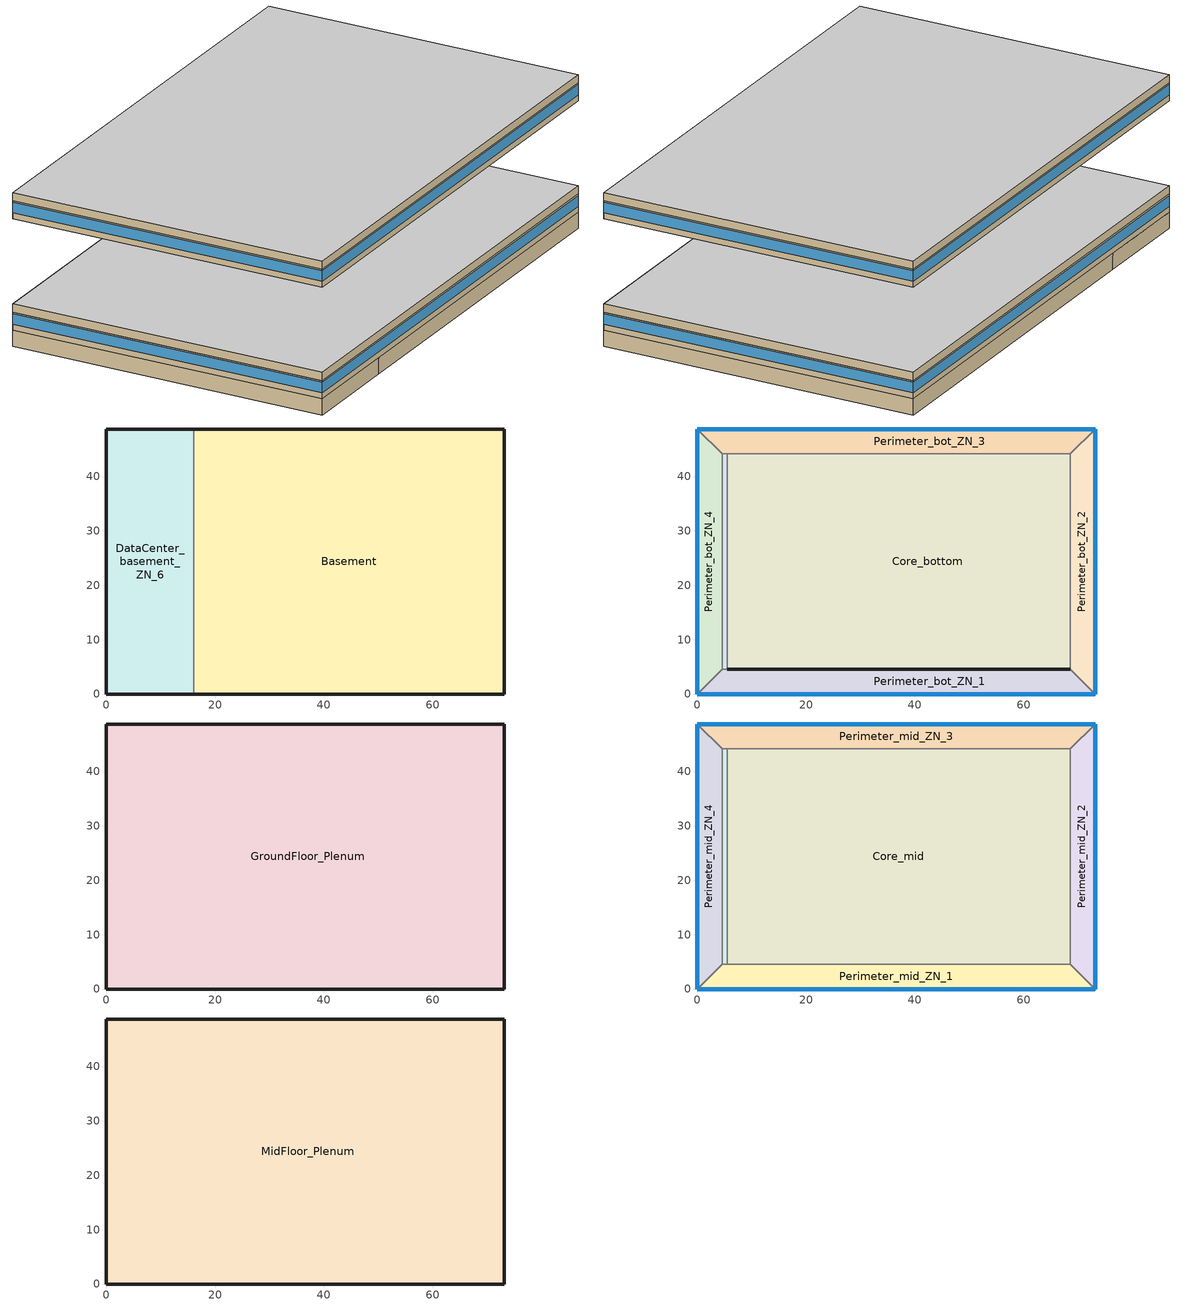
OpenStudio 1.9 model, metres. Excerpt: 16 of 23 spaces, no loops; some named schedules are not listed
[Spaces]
Basement
 floor ground (Basement Floor construction): 73.11,48.74 73.11,0 16.08,0 16.08,48.74 z-2.44
 wall ground (Basement Wall construction): 16.08,0 73.11,0 73.11,48.74 16.08,48.74 z-2.44:0
 wall to DataCenter_basement_ZN_6: 16.08,48.74 16.08,0 z-2.44:0
DataCenter_basement_ZN_6
 floor ground (Basement Floor construction): 16.08,48.74 16.08,0 0,0 0,48.74 z-2.44
 wall ground (Basement Wall construction): 16.08,48.74 0,48.74 0,0 16.08,0 z-2.44:0
Core_bottom
 floor to DataCenter_basement_ZN_6: 16.08,44.16 16.08,4.57 5.49,4.57 5.49,44.16 z0
 floor to Basement: 68.53,44.16 68.53,4.57 16.08,4.57 16.08,44.16 z0
 wall outside: 5.49,4.57 68.53,4.57 z0:2.74
 wall to DataCenter_bot_ZN_6: 5.49,44.16 5.49,4.57 z0:2.74
 wall to Perimeter_bot_ZN_2: 68.53,4.57 68.53,44.16 z0:2.74
 wall to Perimeter_bot_ZN_3: 68.53,44.16 5.49,44.16 z0:2.74
Perimeter_bot_ZN_3
 floor to Basement: 73.11,48.74 68.53,44.16 16.08,44.16 16.08,48.74 z0
 floor to DataCenter_basement_ZN_6: 16.08,48.74 16.08,44.16 4.57,44.16 0,48.74 z0
 wall outside: 73.11,48.74 0,48.74 z0:2.74
 wall to Perimeter_bot_ZN_4: 0,48.74 4.57,44.16 z0:2.74
 wall to Perimeter_bot_ZN_2: 68.53,44.16 73.11,48.74 z0:2.74
 wall to DataCenter_bot_ZN_6: 4.57,44.16 5.49,44.16 z0:2.74
 window: 73.11,48.74 0,48.74 z0.91:2.5
Perimeter_bot_ZN_1
 floor to DataCenter_basement_ZN_6: 16.08,4.57 16.08,0 0,0 4.57,4.57 z0
 floor to Basement: 68.53,4.57 73.11,0 16.08,0 16.08,4.57 z0
 wall outside: 0,0 73.11,0 z0:2.74
 wall to Perimeter_bot_ZN_4: 4.57,4.57 0,0 z0:2.74
 wall to Core_top: 68.53,4.57 5.49,4.57 z0:2.74
 wall to DataCenter_bot_ZN_6: 5.49,4.57 4.57,4.57 z0:2.74
 wall to Perimeter_bot_ZN_2: 73.11,0 68.53,4.57 z0:2.74
 window: 0,0 73.11,0 z0.91:2.5
Perimeter_bot_ZN_2
 floor to Basement: 73.11,48.74 73.11,0 68.53,4.57 68.53,44.16 z0
 wall outside: 73.11,0 73.11,48.74 z0:2.74
 window: 73.11,0 73.11,48.74 z0.91:2.5
Perimeter_bot_ZN_4
 floor to DataCenter_basement_ZN_6: 0,48.74 4.57,44.16 4.57,4.57 0,0 z0
 wall outside: 0,48.74 0,0 z0:2.74
 wall to DataCenter_bot_ZN_6: 4.57,4.57 4.57,44.16 z0:2.74
 window: 0,48.74 0,0 z0.91:2.5
DataCenter_bot_ZN_6
 floor to DataCenter_basement_ZN_6: 5.49,44.16 5.49,4.57 4.57,4.57 4.57,44.16 z0
GroundFloor_Plenum
 floor to Perimeter_bot_ZN_4: 0,48.74 4.57,44.16 4.57,4.57 0,0 z2.74
 floor to Perimeter_bot_ZN_2: 68.53,4.57 68.53,44.16 73.11,48.74 73.11,0 z2.74
 floor to Perimeter_bot_ZN_1: 0,0 4.57,4.57 68.53,4.57 73.11,0 z2.74
 floor to Perimeter_bot_ZN_3: 4.57,44.16 0,48.74 73.11,48.74 68.53,44.16 z2.74
 floor to Core_bottom: 5.49,4.57 5.49,44.16 68.53,44.16 68.53,4.57 z2.74
 floor to DataCenter_bot_ZN_6: 4.57,4.57 4.57,44.16 5.49,44.16 5.49,4.57 z2.74
 wall outside: 73.11,0 73.11,48.74 0,48.74 0,0 73.11,0 z2.74:3.96
 ceiling adiabatic (Floor Adiabatic construction): 73.11,0 73.11,48.74 0,48.74 0,0 z3.96
Perimeter_mid_ZN_2
 floor adiabatic (Floor Adiabatic construction): 73.11,48.74 73.11,0 68.53,4.57 68.53,44.16 z16.77
 wall outside: 73.11,0 73.11,48.74 z16.77:19.51
 wall to Perimeter_mid_ZN_3: 73.11,48.74 68.53,44.16 z16.77:19.51
 wall to Perimeter_mid_ZN_1: 68.53,4.57 73.11,0 z16.77:19.51
 wall to Core_mid: 68.53,44.16 68.53,4.57 z16.77:19.51
 window: 73.11,0 73.11,48.74 z17.68:19.27
Perimeter_mid_ZN_1
 floor adiabatic (Floor Adiabatic construction): 68.53,4.57 73.11,0 0,0 4.57,4.57 z16.77
 wall outside: 0,0 73.11,0 z16.77:19.51
 wall to Perimeter_mid_ZN_4: 4.57,4.57 0,0 z16.77:19.51
 wall to DataCenter_mid_ZN_6: 5.49,4.57 4.57,4.57 z16.77:19.51
 wall to Core_mid: 68.53,4.57 5.49,4.57 z16.77:19.51
 window: 0,0 73.11,0 z17.68:19.27
DataCenter_mid_ZN_6
 floor adiabatic (Floor Adiabatic construction): 5.49,44.16 5.49,4.57 4.57,4.57 4.57,44.16 z16.77
 wall to Perimeter_mid_ZN_4: 4.57,44.16 4.57,4.57 z16.77:19.51
 wall to Core_mid: 5.49,4.57 5.49,44.16 z16.77:19.51
 wall to Perimeter_mid_ZN_3: 5.49,44.16 4.57,44.16 z16.77:19.51
Core_mid
 floor adiabatic (Floor Adiabatic construction): 68.53,44.16 68.53,4.57 5.49,4.57 5.49,44.16 z16.77
 wall to Perimeter_mid_ZN_3: 68.53,44.16 5.49,44.16 z16.77:19.51
Perimeter_mid_ZN_3
 floor adiabatic (Floor Adiabatic construction): 73.11,48.74 68.53,44.16 4.57,44.16 0,48.74 z16.77
 wall outside: 73.11,48.74 0,48.74 z16.77:19.51
 wall to Perimeter_mid_ZN_4: 0,48.74 4.57,44.16 z16.77:19.51
 window: 73.11,48.74 0,48.74 z17.68:19.27
Perimeter_mid_ZN_4
 floor adiabatic (Floor Adiabatic construction): 0,48.74 4.57,44.16 4.57,4.57 0,0 z16.77
 wall outside: 0,48.74 0,0 z16.77:19.51
 window: 0,48.74 0,0 z17.68:19.27
MidFloor_Plenum
 floor to Perimeter_mid_ZN_1: 0,0 4.57,4.57 68.53,4.57 73.11,0 z19.51
 floor to DataCenter_mid_ZN_6: 4.57,4.57 4.57,44.16 5.49,44.16 5.49,4.57 z19.51
 floor to Perimeter_mid_ZN_2: 68.53,4.57 68.53,44.16 73.11,48.74 73.11,0 z19.51
 floor to Perimeter_mid_ZN_4: 0,48.74 4.57,44.16 4.57,4.57 0,0 z19.51
 floor to Core_mid: 5.49,4.57 5.49,44.16 68.53,44.16 68.53,4.57 z19.51
 floor to Perimeter_mid_ZN_3: 4.57,44.16 0,48.74 73.11,48.74 68.53,44.16 z19.51
 wall outside: 73.11,48.74 0,48.74 0,0 73.11,0 73.11,48.74 z19.51:20.73
 ceiling adiabatic (Floor Adiabatic construction): 73.11,0 73.11,48.74 0,48.74 0,0 z20.73
[Building]
90.1-2010-LargeOffice-ASHRAE 169-2006-2A created: 2015-12-17 15:28:04 -0700: North Axis {deg}=0; Default Construction Set=90.1-2010 - Office - ASHRAE 169-2006-2A
[Site]
Houston Bush Intercontinental_TX_USA: Latitude {deg}=30; Longitude {deg}=-95.37; Time Zone {hr}=-6; Elevation {m}=29
[Site:GroundTemperature:BuildingSurface]
19.527, 19.502, 19.536, 19.598, 20.002, 21.64, 22.225, 22.375, 21.449, 20.121, 19.802, 19.633
[Site:WaterMainsTemperature]
Calculation Method=Correlation; Annual Average Outdoor Air Temperature {C}=20.3167; Maximum Difference In Monthly Average Outdoor Air Temperatures {deltaC}=17.8
[SizingPeriod:DesignDay] Barometric Pressure {Pa}=100977; Sky Clearness=0; Rain Indicator=0; Snow Indicator=0; Day of Month=21; Daylight Saving Time Indicator=0; Humidity Indicating Type=Wetbulb; Dry-Bulb Temperature Range Modifier Type=DefaultMultipliers
Name | Maximum Dry-Bulb Temperature {C} | Daily Dry-Bulb Temperature Range {deltaC} | Humidity Indicating Conditions at Maximum Dry-Bulb {BasedOnField A3} | Wind Speed {m/s} | Wind Direction {deg} | Month | Day Type | Solar Model Indicator | ASHRAE Taub | ASHRAE Taud
Houston Bush Intercontinental Ann Htg 99.6% Condns DB | -1.6 | 0 | -1.6 | 2.8 | 0 | 1 | WinterDesignDay | ASHRAEClearSky
Houston Bush Intercontinental Ann Clg .4% Condns DB=>MWB | 36 | 10.1 | 24.8 | 3.5 | 170 | 7 | SummerDesignDay | ASHRAETau | 0.499 | 1.97
[Material:NoMass] Thermal Absorptance=0.9; Solar Absorptance=0.7
Name | Roughness | Thermal Resistance {m2-K/W} | Visible Absorptance
CP02 CARPET PAD | VeryRough | 0.21648 | 0.8
Nonres_Floor_Insulation | MediumSmooth | 2.88292 | 0.7
Typical Insulation R-6.78 | Smooth | 1.19347 | 0.7
Typical Carpet Pad | Smooth | 0.21648 | 0.8
Typical Insulation R-5.89 | Smooth | 1.03652 | 0.7
Typical Insulation R-19.72 | Smooth | 3.4722 | 0.7
Typical Insulation R-0.58 | Smooth | 0.101875 | 0.7
Typical Insulation | Smooth | 0.0282222 | 0.7
[Material]
Name | Roughness | Thickness {m} | Conductivity {W/m-K} | Density {kg/m3} | Specific Heat {J/kg-K} | Thermal Absorptance | Solar Absorptance | Visible Absorptance
100mm Normalweight concrete floor | MediumSmooth | 0.1016 | 2.31 | 2322 | 832
G01 13mm gypsum board | Smooth | 0.0127 | 0.16 | 800 | 1090 | 0.9 | 0.7 | 0.5
M10 200mm concrete block basement wall | MediumRough | 0.2032 | 1.326 | 1842 | 912
4 in. Normalweight Concrete Floor | MediumRough | 0.1016 | 2.31 | 2322 | 832 | 0.9 | 0.7 | 0.7
25mm Stucco | Smooth | 0.0254 | 0.72 | 1856 | 840 | 0.9 | 0.7 | 0.7
5/8 in. Gypsum Board | MediumSmooth | 0.0159 | 0.16 | 800 | 1090 | 0.9 | 0.7 | 0.7
Roof Membrane - Highly Reflective | VeryRough | 0.0095 | 0.16 | 1121.29 | 1460 | 0.75 | 0.45 | 0.7
Metal Roof Surface; F08 Metal surface | Smooth | 0.0008 | 45.28 | 7824 | 500 | 0.9 | 0.7 | 0.7
6 in. Normalweight Concrete Floor | MediumRough | 0.1524 | 2.31 | 2322 | 832 | 0.9 | 0.7 | 0.7
8 in. Concrete Block Basement Wall | MediumRough | 0.2032 | 1.326 | 1842 | 912 | 0.9 | 0.7 | 0.7
G05 25mm wood | MediumSmooth | 0.0254 | 0.15 | 608 | 1630 | 0.9 | 0.5 | 0.5
Std Wood 6inch | MediumSmooth | 0.15 | 0.12 | 540 | 1210 | 0.9 | 0.7 | 0.7
[Construction]
Floor Adiabatic construction: CP02 CARPET PAD, 100mm Normalweight concrete floor, Nonres_Floor_Insulation
Basement Wall construction: M10 200mm concrete block basement wall
Basement Floor construction: M10 200mm concrete block basement wall, CP02 CARPET PAD
Typical Insulated Exterior Mass Floor R-9.35: Typical Insulation R-6.78, 4 in. Normalweight Concrete Floor, Typical Carpet Pad
Typical Insulated Steel Framed Exterior Wall R-8.06: 25mm Stucco, 5/8 in. Gypsum Board, Typical Insulation R-5.89, 5/8 in. Gypsum Board
Typical IEAD Roof - Highly Reflective R-20.83: Roof Membrane - Highly Reflective, Typical Insulation R-19.72, Metal Roof Surface
Typical Interior Floor: 100mm Normalweight concrete floor, CP02 CARPET PAD
Typical Interior Wall: G01 13mm gypsum board, G01 13mm gypsum board
Typical Interior Ceiling: CP02 CARPET PAD, 100mm Normalweight concrete floor
Typical Insulated Carpeted 6in Slab Floor: 6 in. Normalweight Concrete Floor, Typical Carpet Pad
Typical Insulated Basement Mass Wall: 8 in. Concrete Block Basement Wall
U 0.72 SHGC 0.25 Sgl Ref-B-M Tint 6mm: REF B TINT MID 6MM
Typical Insulated Metal Door R-1.43: F08 Metal surface, Typical Insulation R-0.58
Typical Overhead Door: Typical Insulation
U 1.98 SHGC 0.36 Sgl Ref-B-H Clr 6mm: REF B CLEAR HI 6MM
Typical Interior Window: Clear 3mm
Typical Interior Door; Typical Interior Partition: G05 25mm wood
InteriorFurnishings: Std Wood 6inch
[DefaultConstructionSet]
90.1-2010 - Office - ASHRAE 169-2006-2A: Default Exterior Surface Constructions=Default Surface Constructions 1; Default Interior Surface Constructions=Default Surface Constructions 2; Default Ground Contact Surface Constructions=Default Surface Constructions 3; Default Exterior SubSurface Constructions=Default Sub Surface Constructions 1; Default Interior SubSurface Constructions=Default Sub Surface Constructions 2; Interior Partition Construction=Typical Interior Partition
[DefaultSurfaceConstructions]
Name | Floor Construction | Wall Construction | Roof Ceiling Construction
Default Surface Constructions 1 | Typical Insulated Exterior Mass Floor R-9.35 | Typical Insulated Steel Framed Exterior Wall R-8.06 | Typical IEAD Roof - Highly Reflective R-20.83
Default Surface Constructions 2 | Typical Interior Floor | Typical Interior Wall | Typical Interior Ceiling
Default Surface Constructions 3 | Typical Insulated Carpeted 6in Slab Floor | Typical Insulated Basement Mass Wall
[DefaultSubSurfaceConstructions]
Name | Fixed Window Construction | Operable Window Construction | Door Construction | Overhead Door Construction | Skylight Construction | Tubular Daylight Dome Construction | Tubular Daylight Diffuser Construction
Default Sub Surface Constructions 1 | U 0.72 SHGC 0.25 Sgl Ref-B-M Tint 6mm | U 0.72 SHGC 0.25 Sgl Ref-B-M Tint 6mm | Typical Insulated Metal Door R-1.43 | Typical Overhead Door | U 1.98 SHGC 0.36 Sgl Ref-B-H Clr 6mm | Typical Interior Window | Typical Interior Window
Default Sub Surface Constructions 2 | Typical Interior Window | Typical Interior Window | Typical Interior Door
[WindowMaterial:Glazing] Optical Data Type=SpectralAverage; Infrared Transmittance at Normal Incidence=0; Front Side Infrared Hemispherical Emissivity=0.84; Conductivity {W/m-K}=0.9; Dirt Correction Factor for Solar and Visible Transmittance=1; Solar Diffusing=No
Name | Thickness {m} | Solar Transmittance at Normal Incidence | Front Side Solar Reflectance at Normal Incidence | Back Side Solar Reflectance at Normal Incidence | Visible Transmittance at Normal Incidence | Front Side Visible Reflectance at Normal Incidence | Back Side Visible Reflectance at Normal Incidence | Back Side Infrared Hemispherical Emissivity
REF B TINT MID 6MM | 0.006 | 0.1 | 0.11 | 0.41 | 0.13 | 0.1 | 0.32 | 0.45
REF B CLEAR HI 6MM | 0.006 | 0.24 | 0.16 | 0.32 | 0.3 | 0.16 | 0.29 | 0.6
Clear 3mm | 0.003 | 0.837 | 0.075 | 0.075 | 0.898 | 0.081 | 0.081 | 0.84
[Space]
Name | Space Type | Thermal Zone | Part of Total Floor Area
Core_mid | 90.1-2010 - Office - WholeBuilding - Lg Office | Core_mid ZN | Yes
Perimeter_mid_ZN_2 | 90.1-2010 - Office - WholeBuilding - Lg Office | Perimeter_mid_ZN_2 ZN | Yes
Perimeter_mid_ZN_1 | 90.1-2010 - Office - WholeBuilding - Lg Office | Perimeter_mid_ZN_1 ZN | Yes
MidFloor_Plenum |  | MidFloor_Plenum ZN | No
DataCenter_mid_ZN_6 | 90.1-2010 - Office - WholeBuilding - Lg Office | DataCenter_mid_ZN_6 ZN
Core_bottom | 90.1-2010 - Office - WholeBuilding - Lg Office | Core_bottom ZN | Yes
Perimeter_bot_ZN_3 | 90.1-2010 - Office - WholeBuilding - Lg Office | Perimeter_bot_ZN_3 ZN | Yes
Basement | 90.1-2010 - Office - WholeBuilding - Lg Office | Basement ZN | Yes
Perimeter_bot_ZN_1 | 90.1-2010 - Office - WholeBuilding - Lg Office | Perimeter_bot_ZN_1 ZN | Yes
Perimeter_mid_ZN_3 | 90.1-2010 - Office - WholeBuilding - Lg Office | Perimeter_mid_ZN_3 ZN | Yes
Perimeter_mid_ZN_4 | 90.1-2010 - Office - WholeBuilding - Lg Office | Perimeter_mid_ZN_4 ZN | Yes
GroundFloor_Plenum |  | GroundFloor_Plenum ZN | No
DataCenter_basement_ZN_6 | 90.1-2010 - Office - WholeBuilding - Lg Office | DataCenter_basement_ZN_6 ZN
Perimeter_bot_ZN_2 | 90.1-2010 - Office - WholeBuilding - Lg Office | Perimeter_bot_ZN_2 ZN | Yes
Perimeter_bot_ZN_4 | 90.1-2010 - Office - WholeBuilding - Lg Office | Perimeter_bot_ZN_4 ZN | Yes
DataCenter_bot_ZN_6 | 90.1-2010 - Office - WholeBuilding - Lg Office | DataCenter_bot_ZN_6 ZN
[SpaceType]
90.1-2010 - Office - WholeBuilding - Lg Office: Default Schedule Set=90.1-2010 - Office - WholeBuilding - Lg Office Schedule Set; Design Specification Outdoor Air Object=90.1-2010 - Office - WholeBuilding - Lg Office Ventilation; Standards Building Type=Office; Standards Space Type=WholeBuilding - Lg Office
[DefaultScheduleSet]
90.1-2010 - Office - WholeBuilding - Lg Office Schedule Set: Number of People Schedule=OfficeLarge BLDG_OCC_SCH; People Activity Level Schedule=OfficeLarge ACTIVITY_SCH; Lighting Schedule=OfficeLarge BLDG_LIGHT_SCH; Electric Equipment Schedule=OfficeLarge BLDG_EQUIP_SCH; Infiltration Schedule=OfficeMedium INFIL_SCH_PNNL
[Lights:Definition]
90.1-2010 - Office - WholeBuilding - Lg Office Lights Definition: Design Level Calculation Method=Watts/Area; Watts per Space Floor Area {W/m2}=9.68752; Fraction Radiant=0.4; Fraction Visible=0.2; Return Air Fraction=0.4
[Lights]
90.1-2010 - Office - WholeBuilding - Lg Office Lights: Lights Definition=90.1-2010 - Office - WholeBuilding - Lg Office Lights Definition; Space or SpaceType=90.1-2010 - Office - WholeBuilding - Lg Office
[DesignSpecification:OutdoorAir]
90.1-2010 - Office - WholeBuilding - Lg Office Ventilation: Outdoor Air Method=Sum; Outdoor Air Flow per Floor Area {m3/s-m2}=0.0004318
[People:Definition]
90.1-2010 - Office - WholeBuilding - Lg Office People Definition: Number of People Calculation Method=People/Area; People per Space Floor Area {person/m2}=0.0538196; Fraction Radiant=0.3
[People]
90.1-2010 - Office - WholeBuilding - Lg Office People: People Definition=90.1-2010 - Office - WholeBuilding - Lg Office People Definition; Space or SpaceType=90.1-2010 - Office - WholeBuilding - Lg Office; Work Efficiency Schedule=Work Efficiency Schedule; Clothing Insulation Schedule=Clothing Schedule; Air Velocity Schedule=Air Velocity Schedule
[ElectricEquipment:Definition]
90.1-2010 - Office - WholeBuilding - Lg Office Electric Equipment Definition: Design Level Calculation Method=Watts/Area; Watts per Space Floor Area {W/m2}=10.7639; Fraction Latent=0; Fraction Radiant=0.5; Fraction Lost=0
[ElectricEquipment]
90.1-2010 - Office - WholeBuilding - Lg Office Electric Equipment: Electric Equipment Definition=90.1-2010 - Office - WholeBuilding - Lg Office Electric Equipment Definition; Space or SpaceType=90.1-2010 - Office - WholeBuilding - Lg Office
[ThermostatSetpoint:DualSetpoint]
90.1-2010 - Office - WholeBuilding - Lg Office Thermostat: Heating Setpoint Temperature Schedule=OfficeLarge HTGSETP_DC_SCH; Cooling Setpoint Temperature Schedule=OfficeLarge CLGSETP_DC_SCH
[SpaceInfiltration:DesignFlowRate] Design Flow Rate Calculation Method=Flow/ExteriorArea; Flow per Exterior Surface Area {m3/s-m2}=0.000569573; Constant Term Coefficient=0; Temperature Term Coefficient=0; Velocity Term Coefficient=0.224; Velocity Squared Term Coefficient=0
Name | Space or SpaceType | Schedule
Core_bottom Infiltration | Core_bottom | OfficeMedium INFIL_SCH_PNNL
GroundFloor_Plenum Infiltration | GroundFloor_Plenum | Always On Discrete
MidFloor_Plenum Infiltration | MidFloor_Plenum | Always On Discrete
Perimeter_bot_ZN_1 Infiltration | Perimeter_bot_ZN_1 | OfficeMedium INFIL_SCH_PNNL
Perimeter_bot_ZN_2 Infiltration | Perimeter_bot_ZN_2 | OfficeMedium INFIL_SCH_PNNL
Perimeter_bot_ZN_3 Infiltration | Perimeter_bot_ZN_3 | OfficeMedium INFIL_SCH_PNNL
Perimeter_bot_ZN_4 Infiltration | Perimeter_bot_ZN_4 | OfficeMedium INFIL_SCH_PNNL
Perimeter_mid_ZN_1 Infiltration | Perimeter_mid_ZN_1 | OfficeMedium INFIL_SCH_PNNL
Perimeter_mid_ZN_2 Infiltration | Perimeter_mid_ZN_2 | OfficeMedium INFIL_SCH_PNNL
Perimeter_mid_ZN_3 Infiltration | Perimeter_mid_ZN_3 | OfficeMedium INFIL_SCH_PNNL
Perimeter_mid_ZN_4 Infiltration | Perimeter_mid_ZN_4 | OfficeMedium INFIL_SCH_PNNL
[InternalMass:Definition]
Internal Mass Definition 1: Construction=InteriorFurnishings; Design Level Calculation Method=SurfaceArea/Area; Surface Area per Space Floor Area=2
[InternalMass] Internal Mass Definition=Internal Mass Definition 1
Name | Space or SpaceType
Perimeter_bot_ZN_1 Mass | Perimeter_bot_ZN_1
Perimeter_bot_ZN_2 Mass | Perimeter_bot_ZN_2
Perimeter_bot_ZN_3 Mass | Perimeter_bot_ZN_3
Perimeter_bot_ZN_4 Mass | Perimeter_bot_ZN_4
Core_bottom Mass | Core_bottom
Perimeter_mid_ZN_1 Mass | Perimeter_mid_ZN_1
Perimeter_mid_ZN_2 Mass | Perimeter_mid_ZN_2
Perimeter_mid_ZN_3 Mass | Perimeter_mid_ZN_3
Perimeter_mid_ZN_4 Mass | Perimeter_mid_ZN_4
Core_mid Mass | Core_mid
Basement Mass | Basement
DataCenter_basement_ZN_6 Mass | DataCenter_basement_ZN_6
DataCenter_bot_ZN_6 Mass | DataCenter_bot_ZN_6
DataCenter_mid_ZN_6 Mass | DataCenter_mid_ZN_6
[ThermalZone] Use Ideal Air Loads=No
Name | Thermostat | Humidistat
DataCenter_bot_ZN_6 ZN; Core_bottom ZN; DataCenter_mid_ZN_6 ZN; Perimeter_bot_ZN_1 ZN; Basement ZN; Perimeter_mid_ZN_2 ZN; Perimeter_mid_ZN_3 ZN; Core_mid ZN; Perimeter_bot_ZN_3 ZN; Perimeter_bot_ZN_4 ZN; Perimeter_bot_ZN_2 ZN; Perimeter_mid_ZN_4 ZN; Perimeter_mid_ZN_1 ZN | 90.1-2010 - Office - WholeBuilding - Lg Office Thermostat
GroundFloor_Plenum ZN; MidFloor_Plenum ZN
DataCenter_basement_ZN_6 ZN | 90.1-2010 - Office - WholeBuilding - Lg Office Thermostat | Zone Control Humidistat 1
[Sizing:Zone] Zone Cooling Design Supply Air Temperature {C}=14; Zone Heating Design Supply Air Temperature {C}=40; Zone Cooling Design Supply Air Humidity Ratio {kg-H2O/kg-air}=0.0085; Zone Heating Design Supply Air Humidity Ratio {kg-H2O/kg-air}=0.008; Cooling Design Air Flow Method=DesignDay; Heating Design Air Flow Method=DesignDay
GroundFloor_Plenum ZN; MidFloor_Plenum ZN; TopFloor_Plenum ZN
[Controller:WaterCoil] Minimum Actuated Flow {m3/s}=0
Name | Action | Controller Convergence Tolerance {deltaC}
VAV_bot WITH REHEAT Main Htg Coil Controller; Controller Water Coil 1; Controller Water Coil 2; Controller Water Coil 3; Controller Water Coil 4; Controller Water Coil 5; VAV_mid WITH REHEAT Main Htg Coil Controller; Controller Water Coil 6; Controller Water Coil 7; Controller Water Coil 8; Controller Water Coil 9; Controller Water Coil 10; VAV_top WITH REHEAT Main Htg Coil Controller; Controller Water Coil 11; Controller Water Coil 12; Controller Water Coil 13; Controller Water Coil 14; Controller Water Coil 15; Controller Water Coil 16 | Normal | 0.0001
VAV_bot WITH REHEAT Clg Coil Controller; VAV_mid WITH REHEAT Clg Coil Controller; VAV_top WITH REHEAT Clg Coil Controller; Controller Water Coil 17 | Reverse
[ZoneControl:Humidistat]
Zone Control Humidistat 1: Humidifying Relative Humidity Setpoint Schedule=OfficeLarge DC_MinRelHumSetSch
[Exterior:Lights:Definition]
Name | Design Level {W}
Occ Sensing Exterior Lights Def | 43305.1
NonDimming Exterior Lights Def | 12979.2
[Exterior:Lights] Control Option=AstronomicalClock
Name | Exterior Lights Definition | Schedule
Occ Sensing Exterior Lights Def | Occ Sensing Exterior Lights Def | OfficeLarge Exterior_lighting_schedule_b
NonDimming Exterior Lights Def | NonDimming Exterior Lights Def | OfficeLarge Exterior_lighting_schedule_a
